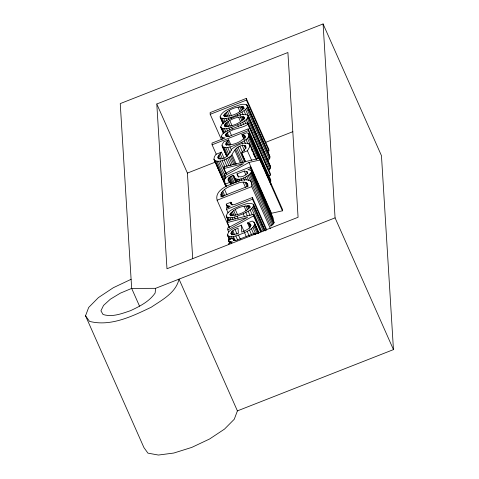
<?xml version="1.0" encoding="UTF-8"?>
<svg xmlns="http://www.w3.org/2000/svg" width="479" height="479" viewBox="0 0 479 479"><rect width="100%" height="100%" fill="white"/><g stroke="black" fill="none" stroke-linecap="round" stroke-linejoin="round"><path stroke-width="0.72" d="M266.528 229.357L252.421 197.516L233.98 204.761L231.004 203.916L230.914 202.216L226.357 204.006L226.262 204.749L227.459 207.461M255.229 234.584L254.624 233.225L236.183 240.47L233.207 239.626L233.123 237.925L228.567 239.716L228.465 240.458L229.669 243.17M220.933 194.342L220.963 196.869L247.679 186.379C248.451 180.529 240.895 181.948 237.578 183.337C231.668 185.828 223.453 187.708 220.933 194.342L222.13 197.055M225.884 186.493L213.939 159.196L214.388 156.831L215.927 154.316L221.436 152.148L224.148 158.381M155.627 288.322L155.136 293.034C149.214 301.638 139.617 306.41 130.414 310.715C121.702 313.637 112.242 317.439 103.027 314.469L100.931 310.823L103.536 305.416L110.398 299.171L120.337 293.16L131.665 288.406L155.627 288.322L335.072 217.861L323.086 23.95L120.241 103.596L131.665 288.406L139.533 306.159M236.237 181.355L233.536 175.26C231.375 176.188 228.1 177.068 228.034 179.93L228.573 181.134L229.986 182.212L230.896 184.343M226.777 156.615L222.274 146.454L222.082 144.676L223.795 141.784L228.705 139.856L230.812 144.7M244.29 231.914L241.29 225.142C236.752 227.567 227.28 229.172 227.675 235.656C232.992 238.506 239.392 234.399 244.559 232.716C248.367 230.591 255.295 228.1 254.403 222.681L252.253 221.029L247.487 222.903L250.445 224.172L251.044 225.525M230.986 233.441C231.561 230.249 235.638 229.471 238.039 228.112L238.374 233.459L233.159 234.65L231.585 234.387L230.986 233.441L231.591 234.794M226.082 136.461L225.477 135.108C229.95 128.288 241.59 128.887 247.894 124.342L247.793 122.642L230.932 129.264C227.543 130.977 222.394 132.174 221.292 136.299L222.316 137.503L225.082 137.952L211.993 143.095L212.095 144.796L216.298 154.274M222.274 146.454C227.489 149.538 233.986 145.167 239.111 143.562C242.733 141.467 249.571 139.269 248.912 134.072L246.913 132.707L242.003 134.635L244.11 139.473M223.076 123.845L220.089 116.87C221.693 111.146 228.77 109.362 233.53 106.979C237.74 105.823 243.063 102.602 247.224 105.224L269.737 156.028L269.851 157.998L268.108 160.381L245.595 109.577L247.338 107.194L247.224 105.224M223.4 133.228L220.711 126.929C222.31 121.205 229.393 119.421 234.153 117.038C238.362 115.882 243.685 112.661 247.847 115.283L270.36 166.087L270.473 168.057L268.731 170.44L253.122 135.216M228.297 220.897L226.214 215.951C227.818 210.227 234.896 208.437 239.656 206.06C243.865 204.904 249.188 201.677 253.349 204.299L265.055 230.722M220.993 127.809C226.268 130.629 232.578 126.432 237.704 124.815C241.488 122.702 247.11 120.918 248.128 116.163L247.847 115.283M226.501 216.831C231.77 219.645 238.081 215.448 243.206 213.832C246.996 211.724 252.613 209.94 253.631 205.186L253.349 204.299M243.548 107.027L243.739 107.583C240.015 113.331 230.674 116.984 224.046 115.96L223.855 115.391C227.555 109.625 236.913 106.063 243.548 107.027L244.146 108.38M224.477 125.45C228.178 119.684 237.536 116.122 244.164 117.086L244.362 117.642C240.638 123.384 231.297 127.037 224.669 126.019L224.477 125.45L225.076 126.803M249.673 206.108L249.864 206.665C246.14 212.407 236.8 216.059 230.171 215.035L229.98 214.472C233.68 208.7 243.039 205.144 249.673 206.108L250.272 207.461M233.536 175.26C235.249 184.014 249.337 176.613 251.553 171.548L251.152 170.494L247.859 169.632L250.631 168.548L250.523 166.854L232.758 173.829C229.387 175.38 224.322 176.996 224.178 181.433L226.753 186.762M248.212 175.458L270.725 226.262L273.533 223.771L274.066 222.352L251.152 170.494M218.508 158.872L217.909 157.519L218.125 156.328L221.436 152.148M242.009 134.731L244.374 135.168L245.356 136.401C241.751 142.143 232.543 145.718 225.974 144.658L226.064 143.029L228.705 139.856M85.543 315.829L89.537 321.379C110.829 326.864 132.372 316.206 151.184 307.255C161.986 299.92 175.865 292.974 179.026 279.131L237.41 410.886L234.267 419.239L224.489 429.112L209.568 439.004L191.774 447.404L173.811 453.038L158.411 455.05L147.921 453.134L143.928 447.578L85.543 315.829L88.663 307.476L98.411 297.609L113.313 287.717L131.102 279.305M245.99 147.215L245.386 145.861C238.572 143.808 234.015 150.496 231.351 155.633C226.801 158.986 219.55 163.453 214.179 160.076M245.547 161.872L241.644 153.064L247.409 150.801L249.727 146.748L249.559 144.269C243.943 140.916 236.381 145.592 231.77 149.065C229.465 154.214 224.837 160.375 218.352 158.501L217.909 157.519M241.644 153.064L245.637 148.179L245.865 147.005L245.386 145.861M220.376 117.75C228.681 120.618 238.758 114.182 245.595 109.577M225.675 178.553L224.471 175.841L248.966 162.465L259.911 160.016L282.424 210.82L271.479 213.269L248.966 162.465M228.717 231.908L227.812 229.878L253.553 215.897L253.463 214.37L227.25 220.759L227.357 222.531L229.459 227.274M156.795 103.991L287.897 52.51L298.082 217.274L166.979 268.749L156.795 103.991L187.415 173.081L192.714 258.822M267.516 151.454L268.911 150.909L268.803 149.208L246.29 98.405L210.107 112.613L210.209 114.313L221.316 139.377M210.209 114.313L246.398 100.105L246.29 98.405M248.176 128.887L248.284 130.587L270.797 181.391L270.689 179.691L248.176 128.887L228.782 136.497L226.435 136.072L225.477 135.108M212.095 144.796L248.284 130.587M187.415 173.081L215.161 162.189M265.797 142.305L292.849 131.683M247.218 171.841L247.26 173.458C245.128 175.691 241.362 177.769 238.279 176.5L237.021 173.889L244.23 171.057L246.505 171.416L247.218 171.841L247.823 173.194M225.549 184.056L229.986 182.212M268.39 175.937L270.407 175.146L270.306 173.446L247.793 122.642M217.119 200.216L251.744 186.618L251.319 182.08L250.828 181.044C243.206 177.212 234.189 183.032 227.022 185.864C221.621 188.564 215.083 193.235 217.119 200.216L229.124 227.309M228.052 212.802L226.549 209.419L252.523 199.216L252.421 197.516M237.41 410.886L393.457 349.61L381.47 155.699L323.086 23.95M227.357 222.531L247.577 217.4L227.699 228.04L227.812 229.878M226.417 173.919L224.016 168.5L243.422 163.698L224.358 174.009L224.471 175.841M224.016 168.5L223.909 166.728L259.804 158.202L282.317 209.006L282.424 210.82M226.262 204.749L227.214 205.748L230.303 206.204L226.441 207.718L226.549 209.419M228.465 240.458L229.423 241.458L232.513 241.913L228.651 243.428L228.722 244.559M335.072 217.861L393.457 349.61M246.398 100.105L268.911 150.909M247.505 106.104L270.018 156.908M246.499 104.614L247.703 107.326M248.9 110.032L249.499 111.391M254.002 121.552L254.906 123.582M262.109 139.838L263.007 141.874M266.911 150.675L267.815 152.711M247.338 107.194L269.851 157.998M246.703 108.35L269.216 159.154M248.128 116.163L270.641 166.967M252.523 126.869L253.427 128.899M254.624 131.611L255.223 132.964M259.732 143.125L260.63 145.155M261.827 147.867L262.432 149.22M266.935 159.381L267.833 161.411M247.96 117.253L270.473 168.057M243.045 106.667L243.949 108.697M242.242 106.5L243.446 109.206M244.027 110.871L245.829 114.93M247.32 118.409L269.839 169.213M241.135 106.53L242.637 109.913M246.218 119.636L252.523 133.857M247.894 124.342L270.407 175.146M239.722 106.763L241.524 110.823M242.051 112.188L243.248 114.894M243.667 116.72L244.571 118.756M242.865 116.559L244.068 119.265M244.649 120.93L245.847 123.636M238.003 107.206L240.105 111.948M241.757 116.583L243.26 119.972M239.734 113.481L240.638 115.511M248.912 134.072L271.653 185.69L270.755 183.661M249.14 134.886L262.049 164.016M262.648 165.369L264.45 169.434M265.049 170.787L270.156 182.307M248.367 133.491L251.068 139.587M251.667 140.94L253.469 145.005M254.068 146.358L259.169 157.872M260.672 161.261L261.57 163.291M248.996 135.964L259.205 158.998M240.344 116.816L242.146 120.882M242.673 122.241L243.572 124.277M248.433 137.12L258.043 158.794M238.626 117.265L240.721 122.007M237.081 114.756L237.68 116.11M247.445 138.335L256.75 159.333M240.356 123.54L241.26 125.57M249.559 144.269L256.163 159.172M248.894 143.586L250.092 146.299M251.595 149.682L252.499 151.717M253.098 153.07L254.9 157.136M244.374 135.168L245.571 137.874M246.026 139.593L247.829 143.658M243.314 134.856L244.817 138.245M237.704 124.815L238.602 126.845M242.003 134.635L244.104 139.377M244.17 140.892L245.368 143.604M247.409 150.801L251.613 160.279M244.859 145.538L246.056 148.25M229.249 110.643L231.351 115.385M244.134 145.388L245.637 148.771M231.01 117.133L231.608 118.493M241.865 142.221L242.769 144.251M227.555 111.535L229.657 116.277M242.254 145.544L244.655 150.963M250.523 166.854L273.036 217.658L273.144 219.352L250.631 168.548M226.184 112.391L227.986 116.457M229.872 120.696L231.974 125.438M228.285 117.966L228.884 119.325M251.553 171.548L274.066 222.352M231.632 127.192L232.531 129.228M239.889 146.275L242.59 152.37M251.439 172.212L273.952 223.016M225.136 113.212L226.633 116.601M251.02 172.967L273.533 223.771M228.172 121.594L230.273 126.336M224.4 113.984L225.597 116.69M241.638 152.939L245.535 161.74M225.914 118.499L227.112 121.211M250.325 173.781L272.838 224.585M223.968 114.709L224.873 116.744M238.021 147.113L244.619 162.016M223.855 115.391L224.453 116.75M226.806 122.45L228.609 126.516M228.908 128.025L229.806 130.06M249.385 174.619L271.898 225.423M229.77 131.527L231.573 135.593M223.897 118.738L225.393 122.121M225.759 123.271L227.256 126.654M236.542 147.999L243.146 162.902M246.505 171.416L247.404 173.446M225.016 124.043L226.22 126.749M222.28 118.684L224.076 122.75M226.537 128.558L227.735 131.27M235.44 148.957L241.745 163.183M224.591 124.768L225.495 126.803M251.744 186.618L270.354 228.615M221.1 118.355L223.202 123.097M246.787 176.308L248.583 180.373M227.309 132.761L229.112 136.826M244.23 171.057L246.032 175.122M220.089 116.87L223.088 123.648M234.692 150.023L240.392 162.89M224.519 128.791L226.016 132.18M226.477 133.342L227.974 136.731M245.182 177.128L246.386 179.835M225.896 133.91L226.795 135.94M225.561 134.485L226.465 136.521M247.404 183.942L248.008 185.295M222.897 128.743L224.699 132.803M246.978 183.116L247.882 185.145M227.83 140.778L229.932 145.52M246.23 182.535L248.032 186.6M229.968 146.879L231.471 150.262M221.723 128.414L223.825 133.156M243.488 177.853L244.685 180.565M220.711 126.929L223.412 133.024M245.062 182.194L247.164 186.936M252.523 199.216L266.33 230.375M226.824 141.88L228.327 145.269M232.153 154.789L236.351 164.273M253.631 205.186L265.037 230.926M226.064 143.029L226.962 145.065M231.351 155.633L235.255 164.441M243.116 182.122L245.517 187.54M227.657 147.358L230.058 152.777M261.63 224.016L262.534 226.046M253.463 206.275L264.27 230.656M225.771 144.089L226.375 145.448M240.985 178.727L241.883 180.757M222.316 137.503L222.915 138.856M230.327 156.507L233.932 164.632M221.292 136.299L222.472 139.042M252.828 207.431L263.33 231.135M225.723 147.568L228.728 154.34M237.021 173.889L238.524 177.278M238.865 179.212L239.763 181.248M229.112 157.363L232.411 164.812M251.72 208.652L261.929 231.686M224.184 147.484L227.782 155.615M253.463 214.37L261.265 231.98M249.176 205.742L249.775 207.096M223.016 147.107L227.22 156.591M253.553 215.897L260.762 232.153M237.129 179.308L238.332 182.02M227.681 158.208L230.986 165.656M221.981 145.556L226.783 156.393M248.367 205.575L249.571 208.287M250.152 209.946L252.253 214.688M235.77 178.996L236.967 181.703M247.26 205.605L248.763 208.994M234.866 178.398L236.668 182.463M254.403 222.681L258.905 232.842M226.028 159.034L229.028 165.806M254.654 223.627L258.858 233.111M253.816 221.993L256.816 228.77M257.415 230.124L258.618 232.83M232.698 175.589L235.698 182.361M254.505 224.855L258.409 233.662M245.847 205.838L247.649 209.904M248.176 211.263L249.978 215.328M253.912 226.118L257.211 233.566M224.124 159.842L227.13 166.614M231.315 176.176L234.315 182.948M244.128 206.287L246.23 211.023M220.077 153.573L222.478 158.992M252.87 227.417L255.87 234.189M230.231 176.739L233.237 183.511M245.859 212.556L247.362 215.945M222.1 160.555L224.801 166.65M229.411 177.284L232.111 183.379M249.547 223.531L250.751 226.238M218.909 154.968L220.705 159.034M223.909 166.728L224.507 168.081M228.812 177.817L231.513 183.912M251.385 228.752L253.786 234.171M248.469 223.16L250.266 227.22M218.125 156.328L219.322 159.04M220.238 161.04L225.938 173.913M228.154 178.895L229.95 182.954M247.487 222.903L249.894 228.423M243.206 213.832L244.41 216.544M249.487 230.094L251.589 234.836M218.532 161.303L225.435 176.883M216.987 161.333L224.795 178.948M247.212 231.417L249.314 236.159M215.7 161.142L225.004 182.14M214.766 160.722L226.172 186.463M213.939 159.196L225.944 186.295M235.375 209.718L237.476 214.46M244.559 232.716L246.356 236.776M230.914 202.216L232.117 204.928M237.135 216.215L238.033 218.244M230.92 202.312L232.123 205.018M230.77 202.779L231.674 204.814M230.77 203.306L231.369 204.659M224.585 189.498L226.986 194.917M233.68 210.616L235.782 215.358M232.309 211.473L234.111 215.538M234.411 217.047L235.309 219.077M222.753 191.127L224.849 195.869M231.261 212.287L232.758 215.676M228.447 206.036L229.046 207.395M221.837 192.247L223.639 196.312M230.525 213.059L231.722 215.772M227.214 205.748L228.118 207.784M226.573 205.018L227.77 207.73M232.04 217.58L232.938 219.61M221.238 193.288L222.741 196.677M230.094 213.79L230.998 215.819M229.98 214.472L230.585 215.825M238.506 235.093L240.308 239.153M230.022 217.813L230.92 219.849M235.003 229.471L237.105 234.213M228.405 217.759L229.603 220.472M235.806 235.902L237.608 239.967M227.232 217.436L228.728 220.819M232.866 230.734L234.668 234.8M226.214 215.951L228.315 220.693M227.25 220.759L227.848 222.112M232.028 231.417L233.53 234.8M233.417 236.428L235.219 240.494M231.429 232.087L232.626 234.794M231.076 232.758L231.974 234.788M233.123 237.925L234.327 240.727M232.98 238.488L233.878 240.524M232.974 239.015L233.578 240.368M231.339 236.662L232.243 238.698M229.657 236.614L230.854 239.32M228.435 236.279L229.932 239.662M230.65 241.745L231.255 243.104M227.375 234.758L229.477 239.494M227.675 235.656L229.477 239.722M229.423 241.458L230.022 242.817M228.567 239.716L229.764 242.428M228.477 240.051L229.681 242.763M250.445 224.172L250.84 225.142C249.966 229.213 245.003 230.519 241.721 232.141L241.29 225.142M259.804 158.202L259.911 160.016M254.624 233.225L254.696 234.363"/></g></svg>
